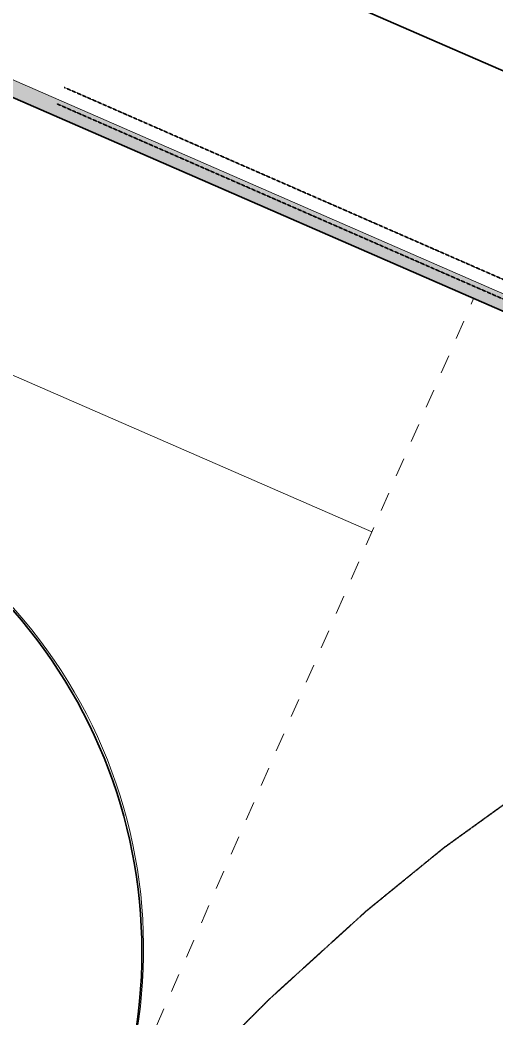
# Model space of a CAD drawing. Header units: millimetres. Extents: x -89663 to 74273, y -103666 to 18539.
# Drawn here: x 29253 to 35600, y -38354 to -25047 of the extents above; entities that cross this region are included whole.
import ezdxf

# ---------------------------------------------------------------- set-up
doc = ezdxf.new("R2010")
doc.units = ezdxf.units.MM
doc.header["$MEASUREMENT"] = 0
doc.linetypes.add('2-0_5', pattern=[500, 250, -250])
doc.linetypes.add('HIDDEN2', pattern=[0.375, 0.25, -0.125])
for name, color, linetype in [('A-20-M_Hard_Landscape', 7, 'Continuous'), ('New_A-20-M_Hard_Landscape', 7, 'Continuous'), ('New_A-40-M_Soft_Landscaping_P2', 7, 'Continuous')]:
    doc.layers.add(name, color=color, linetype=linetype)
for name, color, linetype, lineweight in [('A-20-M_Hard_Landscape-Phase 1_Pen_No__7', 7, 'Continuous', 35), ('A-20-M_Hard_Landscape_Pen_No__1', 7, 'Continuous', 13), ('New_A-20-M_Hard_Landscape-Phase 2_Pen_No__101', 252, 'Continuous', 15), ('New_A-20-M_Hard_Landscape-Phase 2_Pen_No__98', 8, 'Continuous', 13), ('New_A-40-M_Soft_Landscaping_P2_Pen_No__150', 7, 'Continuous', 0)]:
    doc.layers.add(name, color=color, linetype=linetype, lineweight=lineweight)
doc.layers.add('A-20-M_Hard_Landscape-Phase 2_Pen_No__148', color=7, linetype='Continuous', lineweight=0, true_color=0x444444)
doc.layers.add('New_A-20-M_Hard_Landscape_Pen_No__53', color=7, linetype='Continuous', lineweight=35, true_color=0x444444)

# ---------------------------------------------------------------- blocks, each defined once
blk = doc.blocks.new('Mesh_1_1', base_point=(-63082, -84193))
at = {"layer": 'New_A-20-M_Hard_Landscape_Pen_No__53', "linetype": 'Continuous', "flags": 128}
blk.add_lwpolyline([(15466, -57539, 0.331044), (23621, -55547), (23811, -55111), (23704, -55064), (28700, -43606), (28807, -43653), (29918, -41105), (30272, -40293, 0.412979), (26840, -31201), (25827, -30759), (28073, -25609), (37903, -29895, 0.414214), (40536, -28861), (42535, -24277), (47043, -26247), (46243, -28077), (46241, -28076), (44273, -32590), (44243, -32660), (60284, -39654)], format="xyb", dxfattribs=at)
blk = doc.blocks.new('Mesh_9_1', base_point=(38532, -26962))
at = {"layer": 'New_A-20-M_Hard_Landscape_Pen_No__53', "linetype": 'Continuous', "flags": 128}
blk.add_lwpolyline([(38532, -26962), (29248, -22914), (28073, -25609), (37903, -29895, 0.414214), (40536, -28861), (40856, -28128), (38476, -27090)], format="xyb", close=True, dxfattribs=at)
blk = doc.blocks.new('Mesh_17_1', base_point=(29119, -42939))
at = {"layer": 'New_A-20-M_Hard_Landscape_Pen_No__53', "linetype": 'Continuous', "flags": 128}
blk.add_lwpolyline([(29119, -42939), (29918, -41105), (22690, -37953), (21890, -39787)], close=True, dxfattribs=at)
blk = doc.blocks.new('Mesh_18_1', base_point=(22690, -37953))
at = {"layer": 'New_A-40-M_Soft_Landscaping_P2_Pen_No__150', "linetype": 'Continuous', "flags": 128}
blk.add_lwpolyline([(22690, -37953), (29918, -41105), (30272, -40293, 0.41532), (26927, -31239), (25827, -30759)], format="xyb", close=True, dxfattribs=at)
blk = doc.blocks.new('Mesh_28_1', base_point=(22690, -37953))
at = {"layer": 'New_A-40-M_Soft_Landscaping_P2_Pen_No__150', "linetype": 'Continuous', "flags": 128}
blk.add_lwpolyline([(22690, -37953), (29918, -41105), (30272, -40293, 0.41532), (26927, -31239), (25827, -30759)], format="xyb", close=True, dxfattribs=at)
blk = doc.blocks.new('Line_5_1', base_point=(26715, -28721))
at = {"layer": 'A-20-M_Hard_Landscape_Pen_No__1', "linetype": 'Continuous'}
for q in [(27044, -28592), (33943, -31873), (26844, -29051)]:
    blk.add_line((26715, -28721), q, dxfattribs=at)

msp = doc.modelspace()

# ---------------------------------------------------------------- hatches: boundary and pattern name
at = {"layer": 'New_A-20-M_Hard_Landscape-Phase 2_Pen_No__101', "linetype": 'Continuous'}
msp.add_hatch(color=256, dxfattribs=at).paths.add_polyline_path([(28158.5, -25411.4), (28072.6, -25608.6), (37868.6, -29880.1), (37954.6, -29683)])

# ---------------------------------------------------------------- linework, layer by layer
at = {"layer": 'A-20-M_Hard_Landscape-Phase 1_Pen_No__7', "linetype": 'HIDDEN2', "flags": 128}
for points in [[(63395.1, -40608.8), (51109.2, -35251.7), (29842.6, -25945.2)], [(63299.2, -40828.8), (51013.1, -35471.7), (29746.4, -26165)], [(29258.2, -42696.8), (29652.5, -41782.5), (29828.7, -41420), (29988.4, -41122.9), (30150.5, -40849.3), (30331.5, -40571.6), (30535.3, -40286.9), (30788.1, -39965), (31116.6, -39584.1), (31336, -39347.1), (32582.3, -38097.9), (33872.9, -36925.1), (34905.9, -36083.3), (35688.8, -35518.7), (36273.8, -35150.9), (36566.6, -34989), (37169, -34704.8), (38032.4, -34392.5), (39889.1, -34001.7), (41844.2, -33844.8), (42377.1, -33832.5), (45447.8, -34251.3), (46375.1, -34539)]]:
    msp.add_lwpolyline(points, dxfattribs=at)
at = {"layer": 'A-20-M_Hard_Landscape-Phase 2_Pen_No__148', "linetype": '2-0_5'}
msp.add_line((30271.9, -40293.5), (35300.9, -28760.4), dxfattribs=at)
at = {"layer": 'New_A-20-M_Hard_Landscape-Phase 2_Pen_No__98', "linetype": 'Continuous', "flags": 128}
msp.add_lwpolyline([(28158.5, -25411.4), (28072.6, -25608.6), (37868.6, -29880.1), (37954.6, -29683)], close=True, dxfattribs=at)

# ---------------------------------------------------------------- block references
at = {"layer": 'A-20-M_Hard_Landscape', "linetype": 'Continuous'}
msp.add_blockref('Line_5_1', (26715.2, -28721.4), dxfattribs=at)
at = {"layer": 'New_A-20-M_Hard_Landscape', "color": 49, "lineweight": 35, "true_color": 0x444444}
for name, p in [('Mesh_9_1', (38532.3, -26962.2)), ('Mesh_1_1', (-63082, -84192.5)), ('Mesh_17_1', (29118.5, -42938.6))]:
    msp.add_blockref(name, p, dxfattribs=at)
at = {"layer": 'New_A-40-M_Soft_Landscaping_P2'}
for name in ['Mesh_18_1', 'Mesh_28_1']:
    msp.add_blockref(name, (22689.6, -37953.4), dxfattribs=at)

doc.saveas('drawing.dxf')
